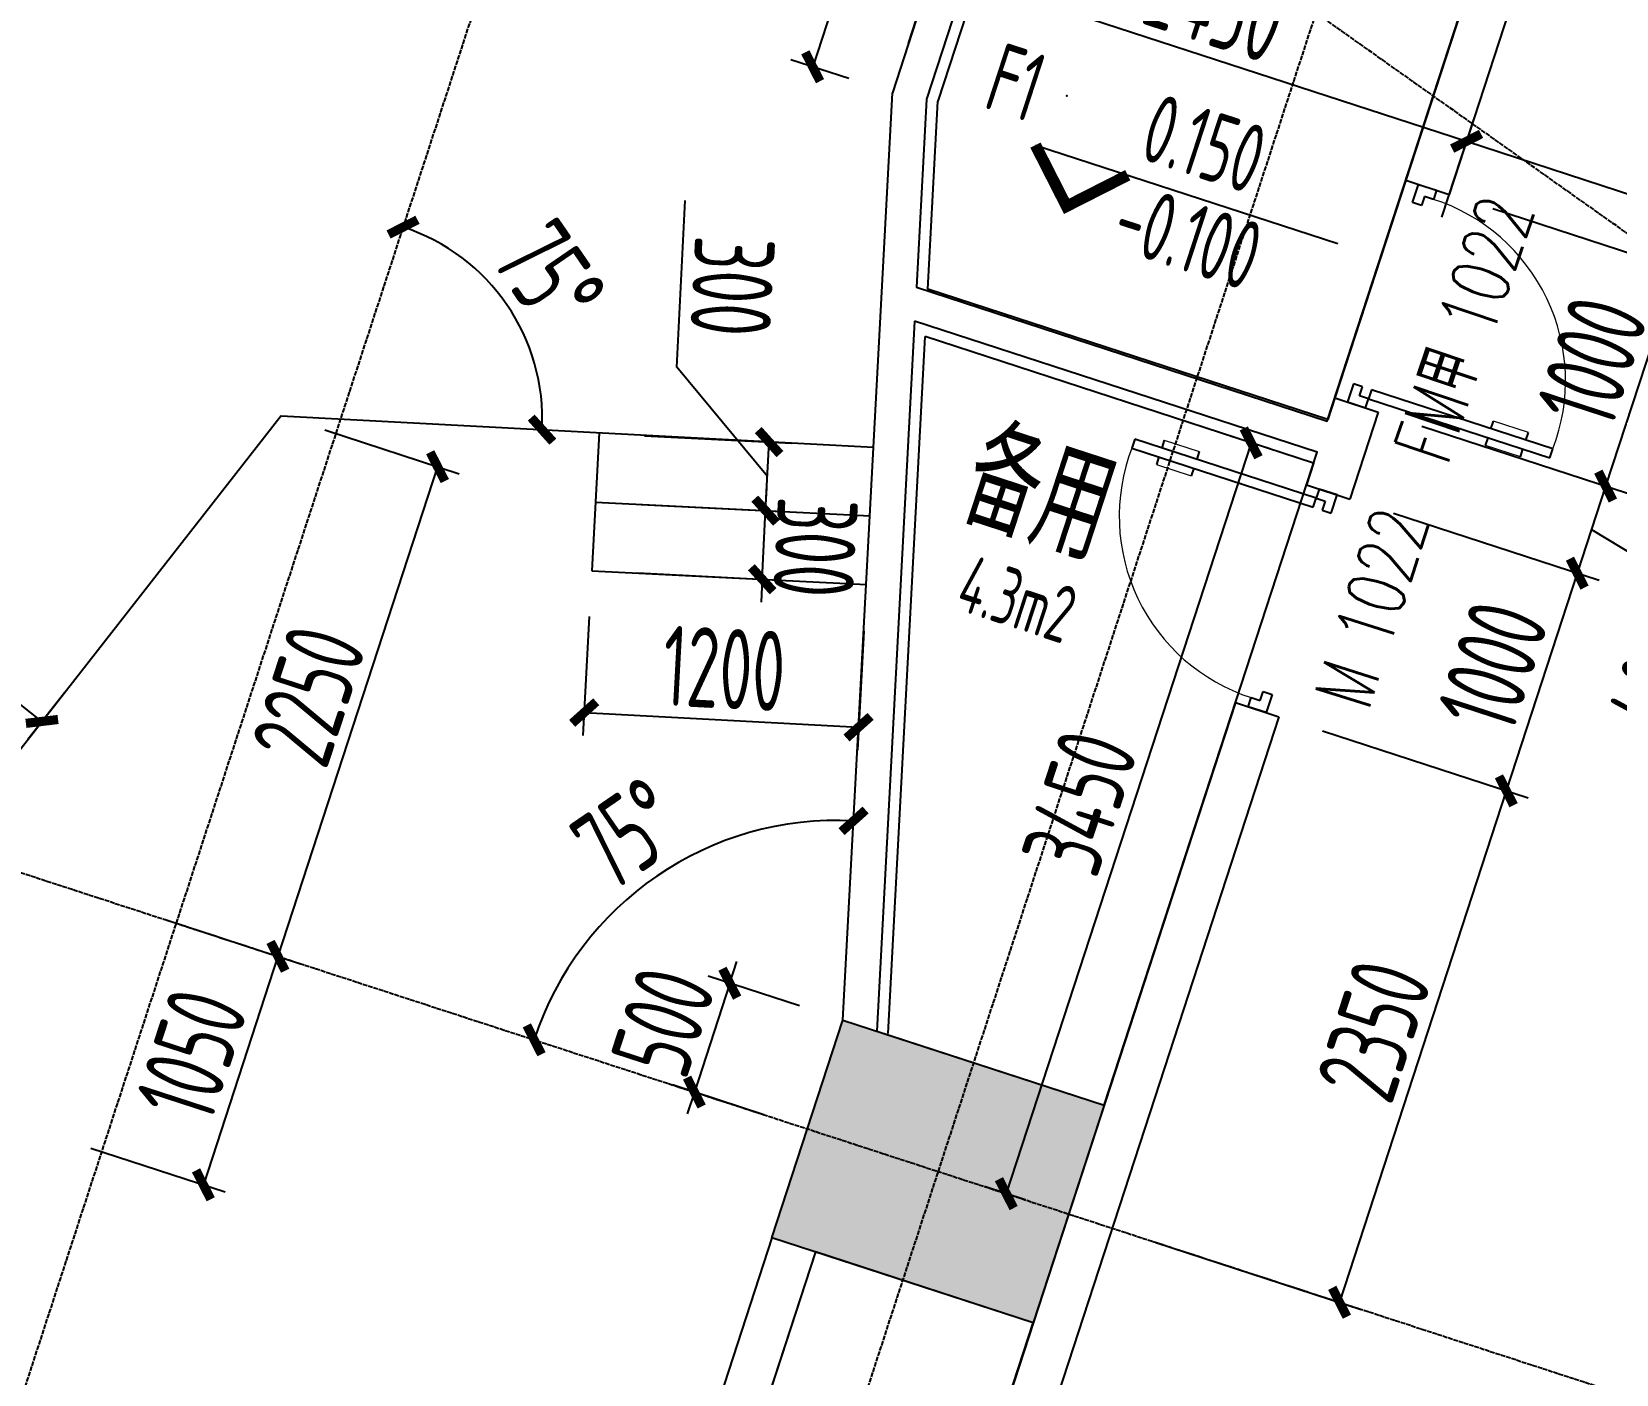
# Model space of a CAD drawing. Header units: millimetres. Extents: x 11639278 to 23698211, y -13072636 to -5537337.
# Drawn here: x 11859509 to 11866430, y -6338168 to -6332302 of the extents above; entities that cross this region are included whole.
import ezdxf
from ezdxf.enums import TextEntityAlignment as Align

# ---------------------------------------------------------------- set-up
doc = ezdxf.new("R2010")
doc.units = ezdxf.units.MM
doc.header["$LTSCALE"] = 10
doc.linetypes.add('A2-RG-AXIS$0$CENTER', pattern=[2, 1.25, -0.25, 0.25, -0.25])
doc.linetypes.add('A2-RG-AXIS$0$DOTE', pattern=[2.42, 2, -0.2, 0.02, -0.2])
for name, color, linetype in [('A2-RB-F1$0$A-DIMS-100', 1, 'Continuous'), ('A2-RD-F1（少）$0$A-STRS', 50, 'Continuous'), ('A2-RG-AXIS$0$A-GRID', 1, 'A2-RG-AXIS$0$CENTER'), ('A2-RI-F1$0$A-DOOR', 32, 'Continuous'), ('A2-RI-F1$0$A-ROOF-EDGE', 2, 'Continuous'), ('A2-RI-F1$0$A-SYMB', 4, 'Continuous'), ('A2-RI-F1$0$A-SYMB-AREA', 4, 'Continuous'), ('A2-RI-F1$0$A-SYMB-DOOR', 4, 'Continuous'), ('A2-RI-F1$0$A-SYMB-NAME', 4, 'Continuous'), ('A2-RI-F1$0$A-WALL', 7, 'Continuous'), ('A2-RS-F1$0$A-HATH-GRAY', 8, 'Continuous'), ('A2-RS-F1$0$A-WALL-CONC', 6, 'Continuous')]:
    doc.layers.add(name, color=color, linetype=linetype)
doc.layers.add('A2-RI-F1$0$A-X-AREA', color=6, linetype='Continuous', plot=False)
doc.styles.add('A2-RB-F1$0$XD2008', font='hzs.shx', dxfattribs={"width": 0.7, "bigfont": 'hztxt.shx'})
doc.styles.add('A2-RI-F1$0$ECADI', font='hzs.shx', dxfattribs={"width": 0.7, "bigfont": 'hztxt.shx'})
doc.styles.add('A2-RI-F1$0$ECADI-TXT', font='simplex.shx', dxfattribs={"bigfont": 'hztxt.shx'})
doc.styles.add('A2-RI-F1$0$XD2008', font='hzs.shx', dxfattribs={"width": 0.7, "bigfont": 'hztxt.shx'})
doc.dimstyles.new('A2-RB-F1$0$XD100', dxfattribs={"dimscale": 100, "dimtxt": 3.5, "dimasz": 1.5, "dimexe": 1, "dimexo": 2, "dimgap": 0.5, "dimtad": 1, "dimdec": 0, "dimdsep": 46, "dimtxsty": 'A2-RB-F1$0$XD2008', "dimcen": 2.5, "dimclrt": 4, "dimaunit": 1, "dimadec": 0, "dimazin": 0, "dimtfac": 1, "dimtdec": 0, "dimtix": 1, "dimtmove": 1, "dimatfit": 3, "dimfxl": 0, "dimtolj": 1, "dimtzin": 0, "dimarcsym": 0})
doc.dimstyles.new('A2-RB-F1$0$XD100$0', dxfattribs={"dimscale": 100, "dimtxt": 3.5, "dimasz": 1, "dimexe": 1, "dimexo": 2, "dimgap": 0.5, "dimtad": 1, "dimdec": 0, "dimdsep": 46, "dimtxsty": 'A2-RB-F1$0$XD2008', "dimblk1": 'A2-RB-F1$0$_ArchTick', "dimblk2": 'A2-RB-F1$0$_ArchTick', "dimsah": 1, "dimcen": 2.5, "dimclrt": 4, "dimaunit": 1, "dimadec": 0, "dimazin": 0, "dimtfac": 1, "dimtdec": 0, "dimtix": 1, "dimtmove": 1, "dimatfit": 3, "dimfxl": 0, "dimtolj": 1, "dimtzin": 0, "dimarcsym": 0})

# ---------------------------------------------------------------- blocks, each defined once
blk = doc.blocks.new('A2-RG-AXIS')
at = {"layer": 'A2-RG-AXIS$0$A-GRID', "linetype": 'A2-RG-AXIS$0$DOTE'}
for p, q in [((11866017.6, -6318162.5), (11852857, -6358539.7)), ((11875313.6, -6339447.6), (11845488.2, -6318303.1)), ((11869345.5, -6319247.1), (11856184.8, -6359624.4)), ((11838798, -6329240.5), (11876758.7, -6341613.5))]:
    blk.add_line(p, q, dxfattribs=at)
blk = doc.blocks.new('A2-RB-F1$0$_ArchTick')
at = {"color": 0, "linetype": 'ByBlock', "const_width": 0.4}
blk.add_lwpolyline([(-0.5, -0.5), (0.5, 0.5)], dxfattribs=at)
blk = doc.blocks.new('*D1372')
at = {"layer": 'A2-RB-F1$0$A-DIMS-100', "color": 0, "lineweight": -2, "transparency": 16777216}
for p, q in [((11865667.4, -6333113), (11865806.7, -6332685.6)), ((11865775.7, -6332780.7), (11868342.8, -6333617.4)), ((11868234.5, -6333949.7), (11868373.8, -6333522.3))]:
    blk.add_line(p, q, dxfattribs=at)
at = {"layer": 'Defpoints', "color": 0, "transparency": 16777216}
for p in [(11865605.4, -6333303.2), (11868342.8, -6333617.4), (11868172.5, -6334139.9)]:
    blk.add_point(p, dxfattribs=at)
at = {"layer": 'A2-RB-F1$0$A-DIMS-100', "color": 0, "lineweight": -2, "transparency": 16777216, "xscale": 100, "yscale": 100, "zscale": 100}
for p, rotation in [((11865775.7, -6332780.7), 161.9470385818917), ((11868342.8, -6333617.4), 341.9470385818917)]:
    blk.add_blockref('A2-RB-F1$0$_ArchTick', p, dxfattribs=dict(at, rotation=rotation))
at = {"layer": 'A2-RB-F1$0$A-DIMS-100', "color": 4, "transparency": 16777216, "insert": (11867129, -6332985.1), "char_height": 350, "attachment_point": 5, "rotation": 341.94704, "style": 'A2-RB-F1$0$XD2008'}
blk.add_mtext('\\A1;2700', dxfattribs=at)
blk = doc.blocks.new('*D1283')
at = {"layer": 'A2-RB-F1$0$A-DIMS-100', "color": 0, "lineweight": -2, "transparency": 16777216}
for p, q in [((11863338, -6332353.8), (11863477.3, -6331926.3)), ((11863446.4, -6332021.4), (11865775.7, -6332780.7)), ((11865667.4, -6333113), (11865806.7, -6332685.6))]:
    blk.add_line(p, q, dxfattribs=at)
at = {"layer": 'Defpoints', "color": 0, "transparency": 16777216}
for p in [(11863276, -6332543.9), (11865775.7, -6332780.7), (11865605.4, -6333303.2)]:
    blk.add_point(p, dxfattribs=at)
at = {"layer": 'A2-RB-F1$0$A-DIMS-100', "color": 0, "lineweight": -2, "transparency": 16777216, "xscale": 100, "yscale": 100, "zscale": 100}
for p, rotation in [((11863446.4, -6332021.4), 161.947040493328), ((11865775.7, -6332780.7), 341.947040493328)]:
    blk.add_blockref('A2-RB-F1$0$_ArchTick', p, dxfattribs=dict(at, rotation=rotation))
at = {"layer": 'A2-RB-F1$0$A-DIMS-100', "color": 4, "transparency": 16777216, "insert": (11864680.8, -6332187.1), "char_height": 350, "attachment_point": 5, "rotation": 341.94704, "style": 'A2-RB-F1$0$XD2008'}
blk.add_mtext('\\A1;2450', dxfattribs=at)
blk = doc.blocks.new('*D1291')
at = {"layer": 'A2-RB-F1$0$A-DIMS-100', "color": 0, "lineweight": -2, "transparency": 16777216}
for p, q in [((11864834.6, -6334098.2), (11863765.4, -6337378.4)), ((11864916.9, -6334125), (11864739.5, -6334067.2)), ((11863847.7, -6337405.3), (11863670.3, -6337347.5))]:
    blk.add_line(p, q, dxfattribs=at)
at = {"layer": 'Defpoints', "color": 0, "transparency": 16777216}
for p in [(11865107, -6334187), (11863765.4, -6337378.4), (11864037.8, -6337467.2)]:
    blk.add_point(p, dxfattribs=at)
at = {"layer": 'A2-RB-F1$0$A-DIMS-100', "color": 0, "lineweight": -2, "transparency": 16777216, "xscale": 100, "yscale": 100, "zscale": 100}
for p, rotation in [((11864834.6, -6334098.2), 71.94707357172436), ((11863765.4, -6337378.4), 251.9470735717244)]:
    blk.add_blockref('A2-RB-F1$0$_ArchTick', p, dxfattribs=dict(at, rotation=rotation))
at = {"layer": 'A2-RB-F1$0$A-DIMS-100', "color": 4, "transparency": 16777216, "insert": (11864086.1, -6335668.6), "char_height": 350, "attachment_point": 5, "rotation": 71.94707, "style": 'A2-RB-F1$0$XD2008'}
blk.add_mtext('\\A1;3450', dxfattribs=at)
blk = doc.blocks.new('*D1295')
at = {"layer": 'A2-RB-F1$0$A-DIMS-100', "color": 0, "lineweight": -2, "transparency": 16777216}
for p, q in [((11865456.3, -6334406), (11866354.1, -6334698.6)), ((11866259, -6334667.6), (11865949.1, -6335618.4)), ((11865146.4, -6335356.8), (11866044.2, -6335649.4))]:
    blk.add_line(p, q, dxfattribs=at)
at = {"layer": 'Defpoints', "color": 0, "transparency": 16777216}
for p in [(11865266.2, -6334344), (11864956.3, -6335294.8), (11865949.1, -6335618.4)]:
    blk.add_point(p, dxfattribs=at)
at = {"layer": 'A2-RB-F1$0$A-DIMS-100', "color": 0, "lineweight": -2, "transparency": 16777216, "xscale": 100, "yscale": 100, "zscale": 100}
for p, rotation in [((11866259, -6334667.6), 71.94704018672383), ((11865949.1, -6335618.4), 251.9470401867239)]:
    blk.add_blockref('A2-RB-F1$0$_ArchTick', p, dxfattribs=dict(at, rotation=rotation))
at = {"layer": 'A2-RB-F1$0$A-DIMS-100', "color": 4, "transparency": 16777216, "insert": (11865890.1, -6335073.3), "char_height": 350, "attachment_point": 5, "rotation": 71.94704, "style": 'A2-RB-F1$0$XD2008'}
blk.add_mtext('\\A1;1000', dxfattribs=at)
blk = doc.blocks.new('*D1296')
at = {"layer": 'A2-RB-F1$0$A-DIMS-100', "color": 0, "lineweight": -2, "transparency": 16777216}
for p, q in [((11865146.4, -6335356.8), (11866044.2, -6335649.4)), ((11865949.1, -6335618.4), (11865220.8, -6337852.8)), ((11864418.1, -6337591.2), (11865315.9, -6337883.8))]:
    blk.add_line(p, q, dxfattribs=at)
at = {"layer": 'Defpoints', "color": 0, "transparency": 16777216}
for p in [(11864956.3, -6335294.8), (11864228, -6337529.2), (11865220.8, -6337852.8)]:
    blk.add_point(p, dxfattribs=at)
at = {"layer": 'A2-RB-F1$0$A-DIMS-100', "color": 0, "lineweight": -2, "transparency": 16777216, "xscale": 100, "yscale": 100, "zscale": 100}
for p, rotation in [((11865949.1, -6335618.4), 71.94704044551497), ((11865220.8, -6337852.8), 251.947040445515)]:
    blk.add_blockref('A2-RB-F1$0$_ArchTick', p, dxfattribs=dict(at, rotation=rotation))
at = {"layer": 'A2-RB-F1$0$A-DIMS-100', "color": 4, "transparency": 16777216, "insert": (11865371, -6336665.9), "char_height": 350, "attachment_point": 5, "rotation": 71.94704, "style": 'A2-RB-F1$0$XD2008'}
blk.add_mtext('\\A1;2350', dxfattribs=at)
blk = doc.blocks.new('*D1351')
at = {"layer": 'A2-RB-F1$0$A-DIMS-100', "color": 0, "lineweight": -2, "transparency": 16777216}
for p, q in [((11863408, -6331493.8), (11863154.9, -6331411.3)), ((11863250, -6331442.3), (11862919.8, -6332455.4)), ((11863077.8, -6332506.9), (11862824.7, -6332424.4))]:
    blk.add_line(p, q, dxfattribs=at)
at = {"layer": 'Defpoints', "color": 0, "transparency": 16777216}
for p in [(11863598.1, -6331555.8), (11862919.8, -6332455.4), (11863267.9, -6332568.9)]:
    blk.add_point(p, dxfattribs=at)
at = {"layer": 'A2-RB-F1$0$A-DIMS-100', "color": 0, "lineweight": -2, "transparency": 16777216, "xscale": 100, "yscale": 100, "zscale": 100}
for p, rotation in [((11863250, -6331442.3), 71.94699094336323), ((11862919.8, -6332455.4), 251.9469909433632)]:
    blk.add_blockref('A2-RB-F1$0$_ArchTick', p, dxfattribs=dict(at, rotation=rotation))
at = {"layer": 'A2-RB-F1$0$A-DIMS-100', "color": 4, "transparency": 16777216, "insert": (11862871, -6331879.1), "char_height": 350, "attachment_point": 5, "rotation": 71.94699, "style": 'A2-RB-F1$0$XD2008'}
blk.add_mtext('\\A1;1066', dxfattribs=at)
blk = doc.blocks.new('*D1059')
at = {"layer": 'A2-RB-F1$0$A-DIMS-100', "color": 0, "lineweight": -2, "transparency": 16777216}
for p, q in [((11860789.3, -6334041.9), (11861376.4, -6334233.3)), ((11861281.3, -6334202.3), (11860584.1, -6336341.5)), ((11860092, -6336181.1), (11860679.2, -6336372.5))]:
    blk.add_line(p, q, dxfattribs=at)
at = {"layer": 'Defpoints', "color": 0, "transparency": 16777216}
for p in [(11860599.1, -6333979.9), (11859901.9, -6336119.1), (11860584.1, -6336341.5)]:
    blk.add_point(p, dxfattribs=at)
at = {"layer": 'A2-RB-F1$0$A-DIMS-100', "color": 0, "lineweight": -2, "transparency": 16777216, "xscale": 100, "yscale": 100, "zscale": 100}
for p, rotation in [((11861281.3, -6334202.3), 71.94704049339788), ((11860584.1, -6336341.5), 251.9470404933979)]:
    blk.add_blockref('A2-RB-F1$0$_ArchTick', p, dxfattribs=dict(at, rotation=rotation))
at = {"layer": 'A2-RB-F1$0$A-DIMS-100', "color": 4, "transparency": 16777216, "insert": (11860718.8, -6335202.2), "char_height": 350, "attachment_point": 5, "rotation": 71.94704, "style": 'A2-RB-F1$0$XD2008'}
blk.add_mtext('\\A1;2250', dxfattribs=at)
blk = doc.blocks.new('*D1060')
at = {"layer": 'A2-RB-F1$0$A-DIMS-100', "color": 0, "lineweight": -2, "transparency": 16777216}
for p, q in [((11860092, -6336181.1), (11860679.2, -6336372.5)), ((11860584.1, -6336341.5), (11860258.7, -6337339.8)), ((11859766.6, -6337179.4), (11860353.8, -6337370.8))]:
    blk.add_line(p, q, dxfattribs=at)
at = {"layer": 'Defpoints', "color": 0, "transparency": 16777216}
for p in [(11859901.9, -6336119.1), (11859576.5, -6337117.5), (11860258.7, -6337339.8)]:
    blk.add_point(p, dxfattribs=at)
at = {"layer": 'A2-RB-F1$0$A-DIMS-100', "color": 0, "lineweight": -2, "transparency": 16777216, "xscale": 100, "yscale": 100, "zscale": 100}
for p, rotation in [((11860584.1, -6336341.5), 71.94704049332842), ((11860258.7, -6337339.8), 251.9470404933284)]:
    blk.add_blockref('A2-RB-F1$0$_ArchTick', p, dxfattribs=dict(at, rotation=rotation))
at = {"layer": 'A2-RB-F1$0$A-DIMS-100', "color": 4, "transparency": 16777216, "insert": (11860207.5, -6336770.9), "char_height": 350, "attachment_point": 5, "rotation": 71.94704, "style": 'A2-RB-F1$0$XD2008'}
blk.add_mtext('\\A1;1050', dxfattribs=at)
blk = doc.blocks.new('*D1061')
at = {"layer": 'A2-RB-F1$0$A-DIMS-100', "color": 0, "lineweight": -2, "transparency": 16777216}
for p, q in [((11856741, -6332906.2), (11856581.3, -6333109.7)), ((11859553.8, -6335315.3), (11856643, -6333031.1)), ((11859651.8, -6335190.4), (11859492.1, -6335393.9))]:
    blk.add_line(p, q, dxfattribs=at)
at = {"layer": 'Defpoints', "color": 0, "transparency": 16777216}
for p in [(11856864.5, -6332748.9), (11856643, -6333031.1), (11859775.2, -6335033.1)]:
    blk.add_point(p, dxfattribs=at)
at = {"layer": 'A2-RB-F1$0$A-DIMS-100', "color": 0, "lineweight": -2, "transparency": 16777216, "xscale": 100, "yscale": 100, "zscale": 100}
for p, rotation in [((11856643, -6333031.1), 141.8770456230546), ((11859553.8, -6335315.3), 321.8770456230546)]:
    blk.add_blockref('A2-RB-F1$0$_ArchTick', p, dxfattribs=dict(at, rotation=rotation))
at = {"layer": 'A2-RB-F1$0$A-DIMS-100', "color": 4, "transparency": 16777216, "insert": (11858237.3, -6333996.1), "char_height": 350, "attachment_point": 5, "rotation": 321.87705, "style": 'A2-RB-F1$0$XD2008'}
blk.add_mtext('\\A1;3700', dxfattribs=at)
blk = doc.blocks.new('*D1065')
at = {"layer": 'A2-RB-F1$0$A-DIMS-100', "color": 0, "lineweight": -2, "transparency": 16777216}
blk.add_arc((11860857.6, -6333993.7), 881.3, 356.94704, 71.94704, dxfattribs=at)
at = {"layer": 'Defpoints', "color": 0, "transparency": 16777216}
for p in [(11865252.8, -6320508.9), (11861675, -6333664.3), (11860599.1, -6333979.9), (11863185.3, -6334117.8), (11852092.2, -6360886.2)]:
    blk.add_point(p, dxfattribs=at)
at = {"layer": 'A2-RB-F1$0$A-DIMS-100', "color": 0, "lineweight": -2, "transparency": 16777216, "xscale": 100, "yscale": 100, "zscale": 100}
for p, rotation in [((11861130.7, -6333155.8), 161.9470424082289), ((11861737.7, -6334040.6), 266.9470404934091)]:
    blk.add_blockref('A2-RB-F1$0$_ArchTick', p, dxfattribs=dict(at, rotation=rotation))
at = {"layer": 'A2-RB-F1$0$A-DIMS-100', "color": 4, "transparency": 16777216, "insert": (11861769.9, -6333367.9), "char_height": 350, "attachment_point": 5, "rotation": 304.44704, "style": 'A2-RB-F1$0$XD2008'}
blk.add_mtext('\\A1;75°', dxfattribs=at)
blk = doc.blocks.new('*D1073')
at = {"layer": 'A2-RB-F1$0$A-DIMS-100', "color": 0, "lineweight": -2, "transparency": 16777216}
for p, q in [((11861944.2, -6334856.4), (11861916.5, -6335376.5)), ((11863142.5, -6334920.3), (11863114.8, -6335440.4)), ((11861921.8, -6335276.6), (11863120.1, -6335340.5))]:
    blk.add_line(p, q, dxfattribs=at)
at = {"layer": 'Defpoints', "color": 0, "transparency": 16777216}
for p in [(11861954.9, -6334656.7), (11863153.1, -6334720.6), (11863120.1, -6335340.5)]:
    blk.add_point(p, dxfattribs=at)
at = {"layer": 'A2-RB-F1$0$A-DIMS-100', "color": 0, "lineweight": -2, "transparency": 16777216, "xscale": 100, "yscale": 100, "zscale": 100}
for p, rotation in [((11861921.8, -6335276.6), 176.9475321672646), ((11863120.1, -6335340.5), 356.9475321672645)]:
    blk.add_blockref('A2-RB-F1$0$_ArchTick', p, dxfattribs=dict(at, rotation=rotation))
at = {"layer": 'A2-RB-F1$0$A-DIMS-100', "color": 4, "transparency": 16777216, "insert": (11862532.9, -6335083.9), "char_height": 350, "attachment_point": 5, "rotation": 356.94753, "style": 'A2-RB-F1$0$XD2008'}
blk.add_mtext('\\A1;1200', dxfattribs=at)
blk = doc.blocks.new('*D1074')
at = {"layer": 'A2-RB-F1$0$A-DIMS-100', "color": 0, "lineweight": -2, "transparency": 16777216}
for p, q in [((11862714.3, -6334394.5), (11862719.4, -6334294.7)), ((11862170.6, -6334367.2), (11862814.2, -6334399.6)), ((11862699.3, -6334694.2), (11862714.3, -6334394.5)), ((11862155.5, -6334666.8), (11862799.1, -6334699.2)), ((11862699.3, -6334694.2), (11862694.2, -6334794))]:
    blk.add_line(p, q, dxfattribs=at)
at = {"layer": 'Defpoints', "color": 0, "transparency": 16777216}
for p in [(11861970.8, -6334357.1), (11862714.3, -6334394.5), (11861955.7, -6334656.7)]:
    blk.add_point(p, dxfattribs=at)
at = {"layer": 'A2-RB-F1$0$A-DIMS-100', "color": 0, "lineweight": -2, "transparency": 16777216, "xscale": 100, "yscale": 100, "zscale": 100}
for p, rotation in [((11862714.3, -6334394.5), 267.1194739270507), ((11862699.3, -6334694.2), 87.11947392705072)]:
    blk.add_blockref('A2-RB-F1$0$_ArchTick', p, dxfattribs=dict(at, rotation=rotation))
at = {"layer": 'A2-RB-F1$0$A-DIMS-100', "color": 4, "transparency": 16777216, "insert": (11862931.5, -6334555.6), "char_height": 350, "attachment_point": 5, "rotation": 267.11947, "style": 'A2-RB-F1$0$XD2008'}
blk.add_mtext('\\A1;300', dxfattribs=at)
blk = doc.blocks.new('*D1075')
at = {"layer": 'A2-RB-F1$0$A-DIMS-100', "color": 0, "lineweight": -2, "transparency": 16777216}
for p, q in [((11862326.5, -6333768), (11862363.1, -6333039)), ((11862721.9, -6334244.7), (11862326.5, -6333768)), ((11862185.6, -6334067.5), (11862829.3, -6334099.9)), ((11862714.3, -6334394.5), (11862729.4, -6334094.9)), ((11862170.6, -6334367.2), (11862814.2, -6334399.6))]:
    blk.add_line(p, q, dxfattribs=at)
at = {"layer": 'Defpoints', "color": 0, "transparency": 16777216}
for p in [(11861985.9, -6334057.5), (11862729.4, -6334094.9), (11861970.8, -6334357.1)]:
    blk.add_point(p, dxfattribs=at)
at = {"layer": 'A2-RB-F1$0$A-DIMS-100', "color": 0, "lineweight": -2, "transparency": 16777216, "xscale": 100, "yscale": 100, "zscale": 100}
for p, rotation in [((11862729.4, -6334094.9), 87.11947392668412), ((11862714.3, -6334394.5), 267.1194739266841)]:
    blk.add_blockref('A2-RB-F1$0$_ArchTick', p, dxfattribs=dict(at, rotation=rotation))
at = {"layer": 'A2-RB-F1$0$A-DIMS-100', "color": 4, "transparency": 16777216, "insert": (11862569.5, -6333414.8), "char_height": 350, "attachment_point": 5, "rotation": 267.11947, "style": 'A2-RB-F1$0$XD2008'}
blk.add_mtext('\\A1;300', dxfattribs=at)
blk = doc.blocks.new('*D777')
at = {"layer": 'A2-RB-F1$0$A-DIMS-100', "color": 0, "lineweight": -2, "transparency": 16777216}
blk.add_arc((11863024.3, -6337136.9), 1389.3, 86.94753, 161.94704, dxfattribs=at)
at = {"layer": 'Defpoints', "color": 0, "transparency": 16777216}
for p in [(11838798, -6329240.5), (11863267.9, -6332569), (11862505, -6335848.3), (11863051.9, -6336620), (11876758.7, -6341613.5)]:
    blk.add_point(p, dxfattribs=at)
at = {"layer": 'A2-RB-F1$0$A-DIMS-100', "color": 0, "lineweight": -2, "transparency": 16777216, "xscale": 100, "yscale": 100, "zscale": 100}
for p, rotation in [((11863098.3, -6335749.5), 356.9475321673199), ((11861703.4, -6336706.3), 251.9470404933447)]:
    blk.add_blockref('A2-RB-F1$0$_ArchTick', p, dxfattribs=dict(at, rotation=rotation))
at = {"layer": 'A2-RB-F1$0$A-DIMS-100', "color": 4, "transparency": 16777216, "insert": (11862111.2, -6335805.6), "char_height": 350, "attachment_point": 5, "rotation": 34.44729, "style": 'A2-RB-F1$0$XD2008'}
blk.add_mtext('\\A1;75°', dxfattribs=at)
blk = doc.blocks.new('*D779')
at = {"layer": 'A2-RB-F1$0$A-DIMS-100', "color": 0, "lineweight": -2, "transparency": 16777216}
for p, q in [((11862557.9, -6336459), (11862588.9, -6336363.9)), ((11862557.9, -6336459), (11862403, -6336934.4)), ((11862861.7, -6336558), (11862462.9, -6336428)), ((11862706.8, -6337033.4), (11862307.9, -6336903.4)), ((11862403, -6336934.4), (11862372, -6337029.4))]:
    blk.add_line(p, q, dxfattribs=at)
at = {"layer": 'Defpoints', "color": 0, "transparency": 16777216}
for p in [(11863051.9, -6336620), (11862403, -6336934.4), (11862896.9, -6337095.4)]:
    blk.add_point(p, dxfattribs=at)
at = {"layer": 'A2-RB-F1$0$A-DIMS-100', "color": 0, "lineweight": -2, "transparency": 16777216, "xscale": 100, "yscale": 100, "zscale": 100}
for p, rotation in [((11862557.9, -6336459), 251.9470404932506), ((11862403, -6336934.4), 71.9470404932506)]:
    blk.add_blockref('A2-RB-F1$0$_ArchTick', p, dxfattribs=dict(at, rotation=rotation))
at = {"layer": 'A2-RB-F1$0$A-DIMS-100', "color": 4, "transparency": 16777216, "insert": (11862266.5, -6336627), "char_height": 350, "attachment_point": 5, "rotation": 71.94704, "style": 'A2-RB-F1$0$XD2008'}
blk.add_mtext('\\A1;500', dxfattribs=at)
blk = doc.blocks.new('*D781')
at = {"layer": 'A2-RB-F1$0$A-DIMS-100', "color": 0, "lineweight": -2, "transparency": 16777216}
for p, q in [((11865580.3, -6334025.7), (11866478, -6334318.3)), ((11866382.9, -6334287.3), (11866259, -6334667.6)), ((11865456.3, -6334406), (11866354.1, -6334698.6)), ((11866321, -6334477.5), (11866947, -6334856)), ((11866947, -6334856), (11866720.8, -6335550))]:
    blk.add_line(p, q, dxfattribs=at)
at = {"layer": 'Defpoints', "color": 0, "transparency": 16777216}
for p in [(11865390.1, -6333963.7), (11865266.2, -6334344), (11866259, -6334667.6)]:
    blk.add_point(p, dxfattribs=at)
at = {"layer": 'A2-RB-F1$0$A-DIMS-100', "color": 0, "lineweight": -2, "transparency": 16777216, "xscale": 100, "yscale": 100, "zscale": 100}
for p, rotation in [((11866382.9, -6334287.3), 71.9470415476093), ((11866259, -6334667.6), 251.9470415476093)]:
    blk.add_blockref('A2-RB-F1$0$_ArchTick', p, dxfattribs=dict(at, rotation=rotation))
at = {"layer": 'A2-RB-F1$0$A-DIMS-100', "color": 4, "transparency": 16777216, "insert": (11866620, -6335133.3), "char_height": 350, "attachment_point": 5, "rotation": 71.94704, "style": 'A2-RB-F1$0$XD2008'}
blk.add_mtext('\\A1;400', dxfattribs=at)
blk = doc.blocks.new('*D783')
at = {"layer": 'A2-RB-F1$0$A-DIMS-100', "color": 0, "lineweight": -2, "transparency": 16777216}
for p, q in [((11861579, -6331780.4), (11861718.3, -6331353)), ((11861687.3, -6331448.1), (11863446.4, -6332021.4)), ((11863338, -6332353.8), (11863477.3, -6331926.3))]:
    blk.add_line(p, q, dxfattribs=at)
at = {"layer": 'Defpoints', "color": 0, "transparency": 16777216}
for p in [(11861517, -6331970.6), (11863446.4, -6332021.4), (11863276, -6332543.9)]:
    blk.add_point(p, dxfattribs=at)
at = {"layer": 'A2-RB-F1$0$A-DIMS-100', "color": 0, "lineweight": -2, "transparency": 16777216, "xscale": 100, "yscale": 100, "zscale": 100}
for p, rotation in [((11861687.3, -6331448.1), 161.9470404933426), ((11863446.4, -6332021.4), 341.9470404933426)]:
    blk.add_blockref('A2-RB-F1$0$_ArchTick', p, dxfattribs=dict(at, rotation=rotation))
at = {"layer": 'A2-RB-F1$0$A-DIMS-100', "color": 4, "transparency": 16777216, "insert": (11862341.2, -6331430.1), "char_height": 350, "attachment_point": 5, "rotation": 341.94704, "style": 'A2-RB-F1$0$XD2008'}
blk.add_mtext('\\A1;1850', dxfattribs=at)
blk = doc.blocks.new('*D787')
at = {"layer": 'A2-RB-F1$0$A-DIMS-100', "color": 0, "lineweight": -2, "transparency": 16777216}
for p, q in [((11865890.2, -6333074.9), (11866787.9, -6333367.6)), ((11866692.9, -6333336.6), (11866383, -6334287.3)), ((11865580.3, -6334025.7), (11866478, -6334318.3))]:
    blk.add_line(p, q, dxfattribs=at)
at = {"layer": 'Defpoints', "color": 0, "transparency": 16777216}
for p in [(11865700, -6333013), (11865390.1, -6333963.7), (11866383, -6334287.3)]:
    blk.add_point(p, dxfattribs=at)
at = {"layer": 'A2-RB-F1$0$A-DIMS-100', "color": 0, "lineweight": -2, "transparency": 16777216, "xscale": 100, "yscale": 100, "zscale": 100}
for p, rotation in [((11866692.9, -6333336.6), 71.94704018672383), ((11866383, -6334287.3), 251.9470401867239)]:
    blk.add_blockref('A2-RB-F1$0$_ArchTick', p, dxfattribs=dict(at, rotation=rotation))
at = {"layer": 'A2-RB-F1$0$A-DIMS-100', "color": 4, "transparency": 16777216, "insert": (11866324, -6333742.2), "char_height": 350, "attachment_point": 5, "rotation": 71.94704, "style": 'A2-RB-F1$0$XD2008'}
blk.add_mtext('\\A1;1000', dxfattribs=at)
blk = doc.blocks.new('*D788')
at = {"layer": 'A2-RB-F1$0$A-DIMS-100', "color": 0, "lineweight": -2, "transparency": 16777216}
for p, q in [((11866587.4, -6330935.8), (11867485.2, -6331228.4)), ((11867390.1, -6331197.4), (11866692.9, -6333336.6)), ((11865890.2, -6333074.9), (11866787.9, -6333367.6))]:
    blk.add_line(p, q, dxfattribs=at)
at = {"layer": 'Defpoints', "color": 0, "transparency": 16777216}
for p in [(11866397.3, -6330873.8), (11865700.1, -6333013), (11866692.9, -6333336.6)]:
    blk.add_point(p, dxfattribs=at)
at = {"layer": 'A2-RB-F1$0$A-DIMS-100', "color": 0, "lineweight": -2, "transparency": 16777216, "xscale": 100, "yscale": 100, "zscale": 100}
for p, rotation in [((11867390.1, -6331197.4), 71.94704018672998), ((11866692.9, -6333336.6), 251.94704018673)]:
    blk.add_blockref('A2-RB-F1$0$_ArchTick', p, dxfattribs=dict(at, rotation=rotation))
at = {"layer": 'A2-RB-F1$0$A-DIMS-100', "color": 4, "transparency": 16777216, "insert": (11866827.6, -6332197.3), "char_height": 350, "attachment_point": 5, "rotation": 71.94704, "style": 'A2-RB-F1$0$XD2008'}
blk.add_mtext('\\A1;2250', dxfattribs=at)
blk = doc.blocks.new('A2-RS-F1')
at = {"layer": 'A2-RS-F1$0$A-HATH-GRAY', "ltscale": 3}
h = blk.add_hatch(color=256, dxfattribs=at)
h.paths.add_polyline_path([(11844906.6, -6323395.9), (11843860.7, -6323055), (11843581.8, -6323910.6), (11844627.7, -6324251.5)], flags=17)
h.paths.add_polyline_path([(11860882.6, -6343275.4), (11862023.5, -6343647.3), (11861713.6, -6344598), (11860572.7, -6344226.1)])
h.paths.add_polyline_path([(11865221.2, -6329964.4), (11866362.1, -6330336.3), (11866052.2, -6331287.1), (11864911.3, -6330915.2)])
h.paths.add_polyline_path([(11863051.9, -6336620), (11864192.8, -6336991.9), (11863882.9, -6337942.6), (11862742, -6337570.7)])
edge = h.paths.add_edge_path()
edge.add_arc((11859128.8, -6350592.2), 550, 0, 360)
edge = h.paths.add_edge_path()
edge.add_arc((11856959.4, -6357247.7), 450, 0, 360)
edge = h.paths.add_edge_path()
edge.add_arc((11853166.7, -6357589.2), 450, 0, 360)
edge = h.paths.add_edge_path()
edge.add_arc((11867805.9, -6323970.6), 450, 0, 360)
h.paths.add_polyline_path([(11846030, -6316399.5), (11847075.8, -6316740.4), (11846796.9, -6317596.1), (11845751.1, -6317255.2)])
h.paths.add_polyline_path([(11843860.7, -6323054.9), (11844906.6, -6323395.8), (11844627.7, -6324251.5), (11843581.8, -6323910.6)])
h.paths.add_polyline_path([(11855493.2, -6327056.8), (11855968.6, -6327211.7), (11855813.7, -6327687.1), (11855338.3, -6327532.2)])
h.paths.add_polyline_path([(11855338.2, -6327532.2), (11855813.6, -6327687.2), (11855968.6, -6327211.8), (11855493.2, -6327056.8)])
h.paths.add_polyline_path([(11848985.4, -6347023), (11849460.8, -6347177.9), (11849305.8, -6347653.3), (11848830.5, -6347498.4)])
h.paths.add_polyline_path([(11848830.4, -6347498.4), (11849305.8, -6347653.4), (11849460.7, -6347178), (11848985.4, -6347023)])
h.paths.add_polyline_path([(11841691.5, -6329710.3), (11842737.3, -6330051.2), (11842458.4, -6330906.9), (11841412.5, -6330566)])
edge = h.paths.add_edge_path()
edge.add_arc((11835567, -6350274.8), 550, 0, 360)
h.paths.add_polyline_path([(11837074, -6343876.8), (11838119.8, -6344217.7), (11838398.7, -6343362), (11837352.9, -6343021.1)])
h.paths.add_polyline_path([(11839243.3, -6337221.4), (11840289.1, -6337562.3), (11840568, -6336706.6), (11839522.2, -6336365.7)])
h.paths.add_polyline_path([(11843581.8, -6323910.7), (11844627.7, -6324251.6), (11844906.6, -6323395.9), (11843860.7, -6323055)])
edge = h.paths.add_edge_path()
edge.add_arc((11839855.8, -6353250.4), 450, 0, 360)
edge = h.paths.add_edge_path()
edge.add_arc((11857822.8, -6320716.7), 450, 0, 360)
edge = h.paths.add_edge_path()
edge.add_arc((11856666.2, -6324264.9), 500, 0, 360)
h.paths.add_polyline_path([(11855338.3, -6327532.3), (11855813.7, -6327687.2), (11855968.6, -6327211.8), (11855493.2, -6327056.9)])
h.paths.add_polyline_path([(11848830.3, -6347498.4), (11849305.7, -6347653.3), (11849460.6, -6347177.9), (11848985.2, -6347023)])
edge = h.paths.add_edge_path()
edge.add_arc((11848133.1, -6350444.1), 500, 0, 360)
edge = h.paths.add_edge_path()
edge.add_arc((11846511.2, -6355419.9), 450, 0, 360)
edge = h.paths.add_edge_path()
edge.add_arc((11865992.2, -6360191.7), 450, 0, 360)
edge = h.paths.add_edge_path()
edge.add_arc((11868161.4, -6353536.3), 450, 0, 360)
edge = h.paths.add_edge_path()
edge.add_arc((11870330.7, -6346880.9), 450, 0, 360)
edge = h.paths.add_edge_path()
edge.add_arc((11872500, -6340225.5), 450, 0, 360)
edge = h.paths.add_edge_path()
edge.add_arc((11874669.3, -6333570.1), 450, 0, 360)
edge = h.paths.add_edge_path()
edge.add_arc((11876838.5, -6326914.7), 450, 0, 360)
at = {"layer": 'A2-RS-F1$0$A-WALL-CONC', "ltscale": 3}
blk.add_lwpolyline([(11863051.9, -6336620), (11864192.8, -6336991.9), (11863882.9, -6337942.6), (11862742, -6337570.7)], close=True, dxfattribs=at)
blk = doc.blocks.new('A2-RI-F1$0$ECADI-TAG-HGHT（国标）')
at = {"color": 1}
blk.add_line((-2.121, 2.121), (11.768, 2.121), dxfattribs=at)
at = {"color": 1, "const_width": 0.5}
blk.add_lwpolyline([(-2.121, 2.121), (0, 0), (2.121, 2.121)], dxfattribs=at)
at = {"color": 1}
blk.add_point((-1.481, 4.6), dxfattribs=at)
at = {"style": 'A2-RI-F1$0$XD2008', "width": 0.7}
blk.add_attdef('FL', text='', height=3, dxfattribs=at).set_placement((-2.689, 2.967), align=Align.RIGHT)
for tag, p in [('F.F.L.', (2.284, 2.967)), ('T.O.S.', (2.284, -1.104))]:
    blk.add_attdef(tag, p, '', height=3, dxfattribs=at)
blk = doc.blocks.new('A2-RI-F1$0$5erhfh')
at = {"layer": 'A2-RI-F1$0$A-SYMB-AREA', "style": 'A2-RI-F1$0$ECADI', "width": 0.7}
blk.add_attdef('340M2', text='', height=2.5, dxfattribs=at).set_placement((0, 1.25), align=Align.MIDDLE_LEFT)
at = {"layer": 'A2-RI-F1$0$A-SYMB-NAME', "style": 'A2-RI-F1$0$ECADI', "width": 0.7}
blk.add_attdef('CHINESENAME', (-12.292, 3.087), '', height=4.5, dxfattribs=at)
blk = doc.blocks.new('A2-RI-F1$0$ECADI-TAG-DOOR')
blk = doc.blocks.new('A2-RI-F1$0$door-1000')
for p, q in [((0.6493, 0.6471), (0.7083, 0.7059)), ((0.7083, 0.7059), (0.7083, 0.7059)), ((0.7083, 0.7059), (0.7672, 0.6469)), ((0.6787, 0.6175), (0.6493, 0.6471)), ((0.7082, 0.647), (0.6787, 0.6175)), ((0.7376, 0.6174), (0.7082, 0.647)), ((0.7672, 0.6469), (0.7376, 0.6174)), ((0.059, 0.0588), (0, 0)), ((0, 0), (0.0588, -0.059)), ((0, 0), (0, 0)), ((0.0589, -0.0001), (0.0884, 0.0293)), ((0.0884, 0.0293), (0.059, 0.0588)), ((0.0588, -0.059), (0.0883, -0.0296)), ((0.0883, -0.0296), (0.0589, -0.0001)), ((0.1179, -0.0002), (0.0883, -0.0296)), ((0.0883, -0.0296), (0.6766, -0.6199)), ((0.7061, -0.5905), (0.1179, -0.0002)), ((0.5051, -0.3888), (0.5301, -0.3639)), ((0.4506, -0.4431), (0.4756, -0.4182)), ((0.6183, -0.5024), (0.6432, -0.4775)), ((0.5638, -0.5566), (0.5888, -0.5318)), ((0.6766, -0.6199), (0.7061, -0.5905))]:
    blk.add_line(p, q)
at = {"lineweight": 13}
for p, q in [((0.6432, -0.4775), (0.5301, -0.3639)), ((0.5638, -0.5566), (0.4506, -0.4431))]:
    blk.add_line(p, q, dxfattribs=at)
blk.add_arc((0.1481, 0.0285), 0.8333, 312.03498, 44.97267, dxfattribs=at)
blk = doc.blocks.new('A2-RI-F1')
at = {"layer": 'A2-RI-F1$0$A-ROOF-EDGE'}
blk.add_line((11865509.9, -6332951), (11865200, -6333901.7), dxfattribs=at)
at = {"layer": 'A2-RI-F1$0$A-WALL'}
for p, q in [((11866758.3, -6329766.1), (11865700, -6333013)), ((11866522.5, -6329844.1), (11865509.9, -6332951)), ((11863598.1, -6331555.8), (11863267.9, -6332569)), ((11863778.9, -6331646.6), (11863466.2, -6332605.9)), ((11863051.9, -6336620), (11863267.9, -6332569)), ((11863422.4, -6333427.5), (11863466.2, -6332605.9)), ((11865509.9, -6332951), (11865700, -6333013)), ((11865169, -6333996.8), (11863422.4, -6333427.5)), ((11863249, -6336678.5), (11863411.4, -6333634.3)), ((11865107, -6334187), (11863411.4, -6333634.3)), ((11865200, -6333901.7), (11865169, -6333996.8)), ((11865200, -6333901.7), (11865390.1, -6333963.7)), ((11865390.1, -6333963.7), (11865266.2, -6334344)), ((11865107, -6334187), (11865076, -6334282.1)), ((11865076, -6334282.1), (11865266.2, -6334344)), ((11864766.1, -6335232.8), (11864533.7, -6335946)), ((11864766.1, -6335232.8), (11864956.3, -6335294.8)), ((11864956.3, -6335294.8), (11864413.9, -6336958.8)), ((11864533.7, -6335946), (11861140.3, -6346357.1)), ((11864413.9, -6336958.8), (11861330.4, -6346419.1)), ((11862742, -6337570.7), (11860882.6, -6343275.4)), ((11862932.1, -6337632.7), (11861072.7, -6343337.4))]:
    blk.add_line(p, q, dxfattribs=at)
at = {"layer": 'A2-RI-F1$0$A-X-AREA'}
for points in [[(11864696, -6328671.5), (11863416.6, -6332596.7), (11863372.8, -6333418.7), (11865166.8, -6334003.4), (11866052.2, -6331287.1), (11864911.3, -6330915.2), (11865221.2, -6329964.4), (11866362.1, -6330336.3), (11866490.1, -6329943.7)], [(11863364.9, -6333566.6), (11863199.5, -6336668.1), (11864192.8, -6336991.9), (11865122.5, -6334139.4)], [(11861072.7, -6343337.4), (11862023.5, -6343647.3), (11863882.9, -6337942.6), (11862932.1, -6337632.7)]]:
    blk.add_lwpolyline(points, close=True, dxfattribs=at)
blk.add_blockref('A2-RS-F1', (0, 0))
ref = blk.add_blockref('A2-RI-F1$0$5erhfh', (11864613.3, -6335109), dxfattribs=dict(xscale=100.0000000002661, yscale=100.0000000002661, zscale=100.0000000002661, rotation=341.9467459264774))
ref.add_attrib('340M2', '4.3m2', (11863534.6, -6334822), dxfattribs={"layer": 'A2-RI-F1$0$A-SYMB-AREA', "height": 250, "rotation": 341.94675, "style": 'A2-RI-F1$0$ECADI', "width": 0.7})
ref.add_attrib('CHINESENAME', '备用', (11863540.3, -6334434.5), dxfattribs={"layer": 'A2-RI-F1$0$A-SYMB-NAME', "height": 450, "rotation": 341.94675, "style": 'A2-RI-F1$0$ECADI', "width": 0.7})
at = {"layer": 'A2-RI-F1$0$A-DOOR'}
for p, xscale, yscale, zscale, rotation in [((11865255.4, -6333919.8), 999.9999999998787, 999.9999999998787, 999.9999999998787, 27.04544838080009), ((11865210.7, -6334326), 999.9999999998786, 999.9999999998786, 999.9999999998786, 207.0460334199142)]:
    blk.add_blockref('A2-RI-F1$0$door-1000', p, dxfattribs=dict(at, xscale=xscale, yscale=yscale, zscale=zscale, rotation=rotation))
at = {"layer": 'A2-RI-F1$0$A-SYMB', "xscale": 99.99999999967896, "yscale": 99.99999999967896, "zscale": 99.99999999967896, "rotation": 341.9467459266484}
blk.add_blockref('A2-RI-F1$0$ECADI-TAG-HGHT（国标）', (11864028.5, -6333064.8), dxfattribs=at).add_auto_attribs({'F.F.L.': '0.150', 'T.O.S.': '-0.100', 'FL': 'F1'})
at = {"layer": 'A2-RI-F1$0$A-SYMB-DOOR'}
ref = blk.add_blockref('A2-RI-F1$0$ECADI-TAG-DOOR', (11866611.9, -6333754.6), dxfattribs=dict(at, xscale=100.0000000020722, yscale=100.0000000020722, zscale=100.0000000020722, rotation=71.35984990235009))
ref.add_attrib('门窗主编号1', 'FM甲', dxfattribs={"height": 250, "rotation": 71.35985, "style": 'A2-RI-F1$0$ECADI-TXT', "width": 0.7}).set_placement((11865848.2, -6333739.7), align=Align.RIGHT)
ref.add_attrib('门窗主编号2', '1022', (11865883.8, -6333647.3, 333.3), dxfattribs={"height": 250, "rotation": 71.35985, "style": 'A2-RI-F1$0$ECADI-TXT', "width": 0.7})
ref = blk.add_blockref('A2-RI-F1$0$ECADI-TAG-DOOR', (11866164.3, -6335101.7), dxfattribs=dict(at, xscale=100.0000000033089, yscale=100.0000000033089, zscale=100.0000000033089, rotation=72.56013758785305))
ref.add_attrib('门窗主编号1', 'M', dxfattribs={"height": 250, "rotation": 72.56014, "style": 'A2-RI-F1$0$ECADI-TXT', "width": 0.7}).set_placement((11865400.5, -6335102.8), align=Align.RIGHT)
ref.add_attrib('门窗主编号2', '1022', (11865434.1, -6335009.7, 333.3), dxfattribs={"height": 250, "rotation": 72.56014, "style": 'A2-RI-F1$0$ECADI-TXT', "width": 0.7})
blk = doc.blocks.new('A2-RD-F1（少）')
at = {"layer": 'A2-RD-F1（少）$0$A-STRS', "linetype": 'Continuous'}
for p, q in [((11860599.1, -6333979.9), (11858435.6, -6336745.5)), ((11860599.1, -6333979.9), (11863185.3, -6334117.8)), ((11861987, -6334053.9), (11861954.9, -6334656.7)), ((11861970.8, -6334357.1), (11863170.2, -6334417.5)), ((11861954.9, -6334656.7), (11863155.1, -6334717.1))]:
    blk.add_line(p, q, dxfattribs=at)
blk = doc.blocks.new('A2-RB-F1')
at = {"layer": 'A2-RB-F1$0$A-DIMS-100'}
for base, line1, line2, picture, middle in [((11861675, -6333664.3), ((11860599.1, -6333979.9), (11863185.3, -6334117.8)), ((11852092.2, -6360886.2), (11865252.8, -6320508.9)), '*D1065', (11861769.9, -6333367.9)), ((11862505, -6335848.3), ((11838798, -6329240.5), (11876758.7, -6341613.5)), ((11863051.9, -6336620), (11863267.9, -6332569)), '*D777', (11862111.2, -6335805.6))]:
    dim = blk.add_angular_dim_2l(base=base, line1=line1, line2=line2, dimstyle='A2-RB-F1$0$XD100', override={"dimasz": 1, "dimblk1": 'A2-RB-F1$0$_ArchTick', "dimblk2": 'A2-RB-F1$0$_ArchTick', "dimsah": 1}, dxfattribs=at)
    dim.commit()
    dim.dimension.update_dxf_attribs({"geometry": picture, "text_midpoint": middle})
for p1, p2, distance, picture, middle in [((11866397.3, -6330873.8), (11865700.1, -6333013), 1044.2, '*D788', (11866827.6, -6332197.3)), ((11863598.1, -6331555.8), (11863267.9, -6332568.9), -366.1, '*D1351', (11862871, -6331879.1)), ((11863276, -6332543.9), (11865605.4, -6333303.2), 549.6, '*D1283', (11864680.8, -6332187.1)), ((11865605.4, -6333303.2), (11868172.5, -6334139.9), 549.6, '*D1372', (11867129, -6332985.1)), ((11859775.2, -6335033.1), (11856864.5, -6332748.9), 358.7, '*D1061', (11858237.3, -6333996.1)), ((11865700, -6333013), (11865390.1, -6333963.7), 1044.2, '*D787', (11866324, -6333742.2)), ((11860599.1, -6333979.9), (11859901.9, -6336119.1), 717.6, '*D1059', (11860718.8, -6335202.2)), ((11865107, -6334187), (11864037.8, -6337467.2), -286.5, '*D1291', (11864086.1, -6335668.6)), ((11861955.7, -6334656.7), (11861970.8, -6334357.1), -744.5, '*D1074', (11862931.5, -6334555.6)), ((11865266.2, -6334344), (11864956.3, -6335294.8), 1044.2, '*D1295', (11865890.1, -6335073.3)), ((11861954.9, -6334656.7), (11863153.1, -6334720.6), -620.8, '*D1073', (11862532.9, -6335083.9)), ((11864956.3, -6335294.8), (11864228, -6337529.2), 1044.2, '*D1296', (11865371, -6336665.9)), ((11859901.9, -6336119.1), (11859576.5, -6337117.5), 717.6, '*D1060', (11860207.5, -6336770.9)), ((11863051.9, -6336620), (11862896.9, -6337095.4), -519.5, '*D779', (11862266.5, -6336627))]:
    dim = blk.add_aligned_dim(p1=p1, p2=p2, distance=distance, dimstyle='A2-RB-F1$0$XD100$0', dxfattribs=at)
    dim.commit()
    dim.dimension.update_dxf_attribs({"geometry": picture, "text_midpoint": middle})
for base, p1, p2, angle, picture, middle in [((11863446.4, -6332021.4), (11861517, -6331970.6), (11863276, -6332543.9), 341.94704, '*D783', (11862271.5, -6331644)), ((11862729.4, -6334094.9), (11861970.8, -6334357.1), (11861985.9, -6334057.5), 87.11947, '*D1075', (11862329, -6333718.1)), ((11866259, -6334667.6), (11865390.1, -6333963.7), (11865266.2, -6334344), 251.94704, '*D781', (11866931.5, -6334903.5))]:
    dim = blk.add_linear_dim(base=base, p1=p1, p2=p2, angle=angle, dimstyle='A2-RB-F1$0$XD100$0', dxfattribs=at)
    dim.commit()
    dim.dimension.update_dxf_attribs({"geometry": picture, "text_midpoint": middle, "dimtype": 129})

msp = doc.modelspace()

# ---------------------------------------------------------------- block references
for name in ['A2-RI-F1', 'A2-RB-F1', 'A2-RG-AXIS', 'A2-RD-F1（少）', 'A2-RS-F1']:
    msp.add_blockref(name, (0, 0))

doc.saveas('drawing.dxf')
